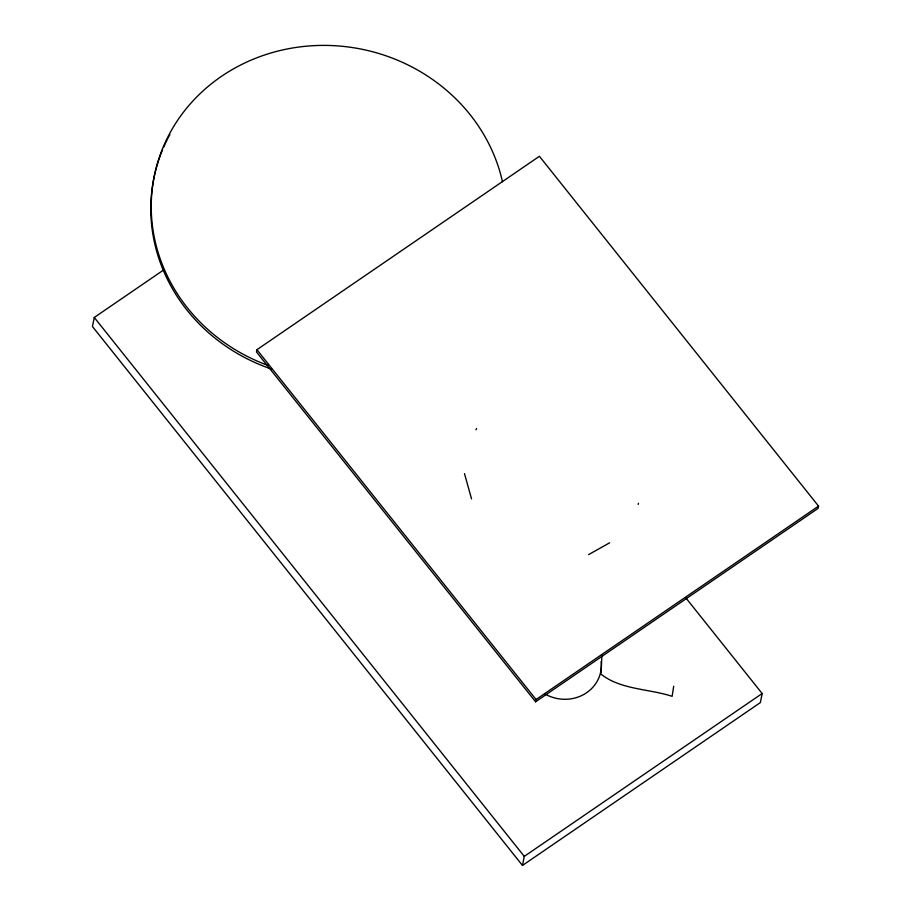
<?xml version="1.0" encoding="UTF-8"?>
<svg xmlns="http://www.w3.org/2000/svg" width="911" height="911" viewBox="0 0 911 911"><rect width="100%" height="100%" fill="white"/><g stroke="black" fill="none" stroke-linecap="round" stroke-linejoin="round"><path stroke-width="1.37" d="M601.932 655.134L600.93 674.038C620.368 689.798 649.156 688.727 672.124 696.334L673.707 686.211M163.388 270.134L94.254 317.472L92.455 326.525L522.481 865.45L760.366 702.575L762.154 693.522L685.903 597.958M256.913 349.71L256.469 351.976L535.6 701.8L818.089 508.384L818.545 506.117L539.403 156.293L256.913 349.71L536.055 699.534L535.6 701.8M522.481 865.45L524.269 856.386L762.154 693.522M638.178 504.421L638.486 503.271M475.941 429.776L476.601 428.477M536.055 699.534L818.545 506.117M588.643 554.605L609.664 542.785M94.254 317.472L524.269 856.386M464.485 473.629L471.545 498.898M601.192 661.534A37.59 34.937 11.2 0 1 584.122 694.284A37.59 34.937 11.2 0 1 544.687 693.818M268.05 365.436A177.964 165.346 11.2 0 1 212.468 82.935A177.964 165.346 11.2 0 1 502.473 181.744M271.558 369.092A177.964 165.346 11.2 0 1 162.591 149.734M163.695 147.149A177.964 165.346 11.2 0 1 167.931 138.244M168.569 137.014A177.964 165.346 11.2 0 1 169.89 134.566"/></g></svg>
